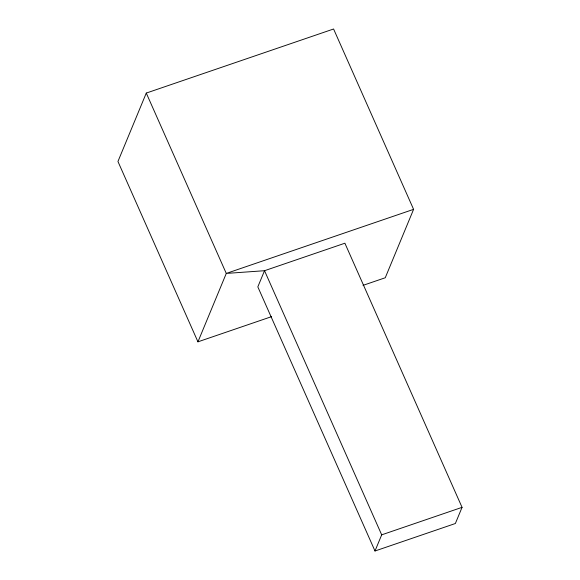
<?xml version="1.0" encoding="UTF-8"?>
<svg xmlns="http://www.w3.org/2000/svg" width="580" height="580" viewBox="0 0 580 580"><rect width="100%" height="100%" fill="white"/><g stroke="black" fill="none" stroke-linecap="round" stroke-linejoin="round"><path stroke-width="0.87" d="M363.022 285.36L385.258 277.755L413.591 209.351L333.587 29L146.276 93.075L117.943 161.479L197.947 341.83L271.505 316.665M197.947 341.83L226.28 273.426L146.276 93.075M374.999 551L257.825 286.868L264.524 270.708L344.89 243.216L462.057 507.348L455.365 523.508L374.999 551L381.691 534.84L264.524 270.708L226.28 273.426L413.591 209.351M381.691 534.84L462.057 507.348"/></g></svg>
